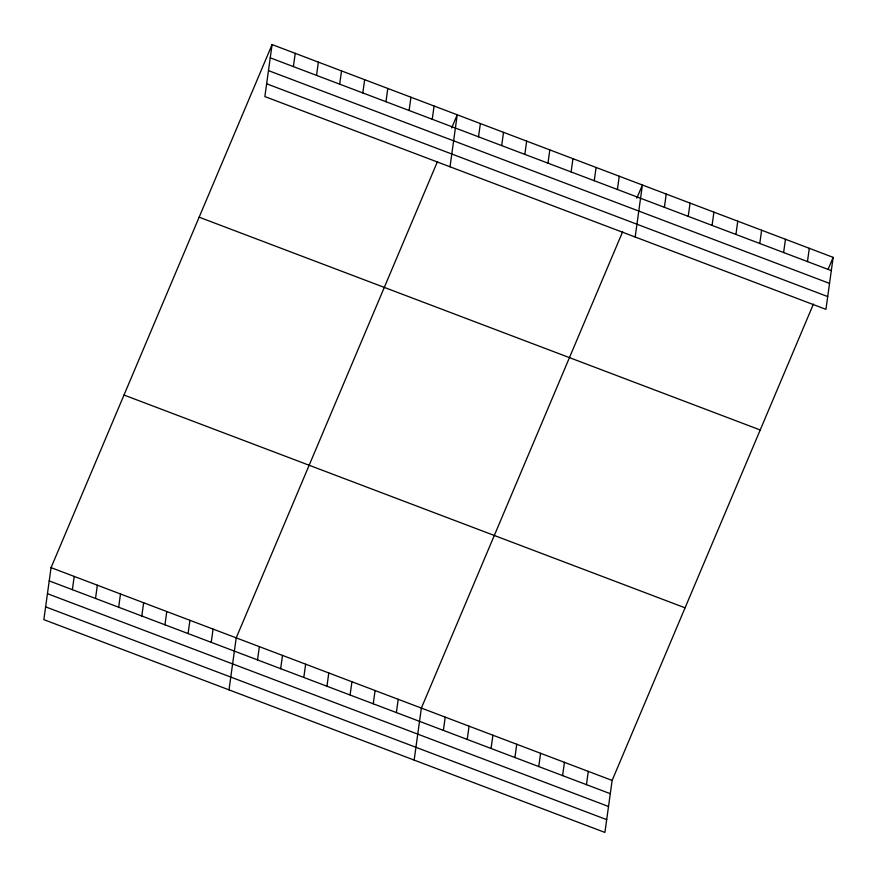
<?xml version="1.0" encoding="UTF-8"?>
<svg xmlns="http://www.w3.org/2000/svg" width="877" height="877" viewBox="0 0 877 877"><rect width="100%" height="100%" fill="white"/><g stroke="black" fill="none" stroke-linecap="round" stroke-linejoin="round"><path stroke-width="1.32" d="M272.089 44.574L264.865 96.569L825.937 309.351L833.15 257.356L272.089 44.574L51.063 567.649L43.85 619.644L604.911 832.426L612.135 780.431L813.396 304.111M72.363 589.684L74.205 576.43M95.516 598.465L97.358 585.2M118.658 607.235L120.5 593.981M141.8 616.016L143.642 602.762M164.942 624.797L166.783 611.532M188.084 633.567L189.925 620.313M211.236 642.348L213.067 629.094M293.389 66.608L295.231 53.354M229.007 689.859L236.22 637.864L437.48 161.543M316.531 75.389L318.373 62.124M257.52 659.899L259.362 646.645M339.673 84.159L341.515 70.905M280.662 668.68L282.504 655.426M362.815 92.94L364.657 79.686M303.804 677.461L305.645 664.196M385.968 101.721L387.798 88.456M326.957 686.231L328.787 672.977M409.11 110.491L410.951 97.237M350.098 695.012L351.94 681.758M432.251 119.272L434.093 106.018M373.24 703.793L375.082 690.528M450.022 166.783L457.235 114.788L451.666 127.976M396.382 712.562L398.224 699.309M478.535 136.823L480.377 123.569M414.152 760.085L421.366 708.09L622.637 231.758M501.688 145.604L503.519 132.35M443.378 730.388L445.209 717.134M524.83 154.385L526.671 141.12M467.222 739.432L469.063 726.178M547.972 163.155L549.813 149.901M491.065 748.476L492.907 735.222M571.113 171.936L572.955 158.682M594.255 180.717L596.097 167.452M514.909 757.52L516.75 744.266M617.408 189.487L619.239 176.233M538.752 766.564L540.594 753.31M635.178 237.009L642.392 185.014L636.812 198.202M562.596 775.608L564.437 762.354M664.393 207.312L666.235 194.058M586.45 784.652L588.281 771.387M688.237 216.356L690.078 203.102M712.08 225.4L713.922 212.146M735.935 234.444L737.765 221.19M759.778 243.488L761.609 230.234M783.621 252.532L785.463 239.268M807.465 261.576L809.307 248.312M828.085 269.349L833.15 257.356M270.248 57.827L831.308 270.62M268.472 70.609L829.532 283.403M266.641 83.786L827.713 296.569M199.145 217.189L760.216 429.971M123.997 395.034L685.069 607.816M51.063 567.649L612.135 780.431M49.222 580.903L610.293 793.696M47.457 593.685L608.517 806.478M45.626 606.862L606.687 819.644"/></g></svg>
